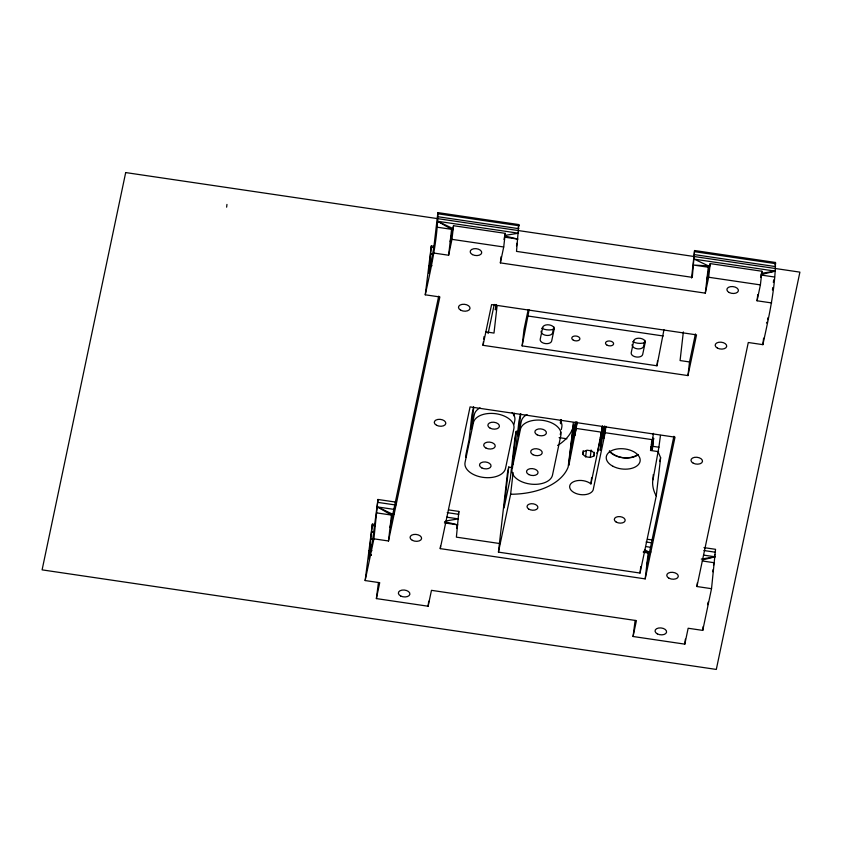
<?xml version="1.0" encoding="UTF-8"?>
<svg xmlns="http://www.w3.org/2000/svg" width="842" height="842" viewBox="0 0 842 842"><rect width="100%" height="100%" fill="white"/><g stroke="black" fill="none" stroke-linecap="round" stroke-linejoin="round"><path stroke-width="1.26" d="M703.986 547.616L715.542 549.321L711.522 588.684L702.744 630.395L688.156 628.248L684.82 644.141L633.068 636.499L636.415 620.607L431.472 590.337L428.125 606.229L376.385 598.588L379.721 582.696L365.144 580.548L373.922 538.827L377.953 499.474L395.929 502.127M500.327 543.627L456.385 537.143L458.848 511.42L448.575 509.905M373.922 538.827L388.499 540.985L439.85 296.952L425.263 294.805C431.104 267.788 437.482 240.359 437.882 212.616L518.788 224.572L516.504 251.39L692.292 277.355L694.576 250.527L775.482 262.472C775.072 290.206 768.704 317.634 762.863 344.652L748.285 342.505L696.934 586.527L711.522 588.684M652.487 446.281L652.339 449.565L653.634 438.24L652.487 446.281L658.897 447.228L652.645 481.635A68.223 40.49 6.5 0 0 655.076 493.654L656.265 495.896L640.025 573.044L498.443 552.131L507.463 473.025L508.715 467.068L512.61 467.647M456.774 528.481L457.059 525.345M713.553 565.34L713.742 563.245M516.535 245.896L516.83 243.285M773.366 282.491L773.661 279.891M394.193 509.41L377.5 506.947L391.604 513.725L388.499 540.985M440.524 546.153L440.25 548.626L645.193 578.886L648.298 551.636L644.772 549.942M501.074 256.694L500.369 262.883L705.312 293.142L708.417 265.893L694.313 259.178L775.208 271.124L761.284 274.555M226.635 207.153L226.951 204.427M365.144 580.548L372.343 524.113L374.911 524.492M376.385 598.588L378.447 582.506M425.263 294.805L431.293 245.938L433.862 246.317M434.04 253.084L448.628 255.242L451.575 229.329L451.733 227.982L437.619 221.278L518.525 233.223L504.726 235.423M448.628 255.242L451.965 239.349L453.522 225.709L505.263 233.35L503.716 246.99L500.369 262.883M428.125 606.229L428.694 601.272M473.762 407.244L471.257 429.209L474.351 414.506A20.471 12.146 6.5 0 1 480.056 407.865M483.024 345.315L491.591 304.593L696.534 334.863L687.967 375.585L483.024 345.315L483.445 341.599M483.729 339.115L484.013 336.642M495.917 304.699L495.338 309.835L496.212 304.478M497.106 305.741L493.991 333.074L485.76 331.853M513.915 415.801L514.209 413.212M663.97 329.696L656.981 365.786L522.145 345.883L524.008 329.517L528.187 309.645M508.715 467.068L504.053 507.989L510.326 478.182L514.988 437.272L516.241 431.315L518.84 431.693M522.145 345.883L529.123 309.782M516.241 431.315L513.904 451.765A25.67 1.158 -81.6 0 0 513.199 462.048M498.443 552.131L510.631 494.212L513.104 472.572M520.756 413.896L518.251 435.861L521.345 421.168A20.471 12.146 6.5 0 1 527.05 414.527M560.772 423.747L561.214 419.874M573.318 422.842L572.381 431.03L573.223 427.052L572.497 428.915A68.223 40.479 6.5 0 1 557.625 445.46M510.631 494.212L513.431 494.212A68.223 40.479 6.5 0 0 568.139 467.1L573.055 427.031M568.697 465.216L573.497 424.6M575.307 422.137L572.602 434.988L571.044 448.628L576.212 421.81M568.866 465.247L577.328 422.126M582.801 454.364L583.369 451.649L587.032 450.207L591.642 450.891L594.494 453.291L593.926 456.006L590.263 457.448L585.653 456.764L582.801 454.364L583.222 450.649M585.653 456.764L586.358 450.565M590.263 457.448L591.105 450.007M593.926 456.006L594.347 452.291M605.893 426.347L605.166 432.714L593.431 488.655A11.935 7.083 6.5 0 1 577.801 494.075A11.935 7.083 6.5 0 1 571.823 482.782A11.935 7.083 6.5 0 1 590.916 483.918L591.642 477.551M600.956 435.24L601.22 432.904M601.62 429.399L601.883 427.062M601.693 430.441L602.114 426.705M590.916 483.918L601.798 432.22L602.525 425.852M603.725 427.073L601.693 436.745L600.136 450.386L604.545 426.01M656.981 365.786L657.56 360.755M658.623 451.67L650.529 450.47L650.971 446.607M651.582 442.039L651.403 445.239L651.971 442.524M650.529 450.47L653.508 433.377M640.025 573.044L640.773 566.561M633.068 636.499L635.142 620.407M652.887 479.698L653.308 474.52M660.465 435.43L658.897 447.228M656.265 495.896L660.612 457.701L657.97 451.459M683.346 331.927L680.083 360.555L689.524 361.944L695.418 333.927M687.967 375.585L689.524 361.944M705.312 293.142L708.659 277.25L710.216 263.609L761.957 271.25L760.4 284.891L757.063 300.783L771.64 302.941M684.82 644.141L685.377 639.183M696.934 586.527L697.355 582.822M702.744 630.395L703.186 626.511M712.848 571.76L713.09 569.613M757.063 300.783L757.768 294.595M762.863 344.652L763.599 338.179M691.556 278.039L694.576 250.527M772.461 289.985L772.767 287.543M431.293 245.938L428.894 273.166L433.777 247.916L437.882 212.616M377.953 499.474L372.49 541.238L368.722 558.877L372.343 524.113M458.458 513.967L458.848 511.42M518.188 228.424L518.788 224.572M601.346 432.714L597.778 450.459A11.935 7.083 6.5 0 1 597.494 451.828M652.15 441.387L652.676 437.966M714.353 556.962L714.753 554.415M775.082 265.041L775.482 262.472M767.557 319.718L767.978 317.718M390.046 527.366L438.703 296.142M450.175 241.622L453.522 225.709M503.979 239.475L505.263 233.35M440.25 548.626L470.068 406.897L675.01 437.166L645.193 578.886M488.118 333.527L494.243 304.436M473.572 406.949L471.878 414.99L469.089 439.535L465.994 454.238A20.471 12.146 6.5 0 0 466.036 457.427M514.03 424.157L514.799 420.484A20.471 12.146 6.5 0 0 512.147 412.612M520.567 413.611L518.883 421.642L516.083 446.197L512.988 460.89A20.471 12.146 6.5 0 0 513.031 464.079M553.847 326.875L552.594 332.843A5.799 3.442 6.5 0 1 546.153 335.369A5.799 3.442 6.5 0 1 541.132 331.148M560.298 423.021L561.025 419.579M560.256 434.493L560.772 432.041M561.288 429.588L561.803 427.136A20.471 12.146 6.5 0 0 560.34 420.779M644.867 340.315L643.614 346.283A5.799 3.442 6.5 0 1 637.173 348.809A5.799 3.442 6.5 0 1 632.153 344.588M659.802 461.553L660.612 457.701M646.74 565.277L673.884 436.293M706.859 279.533L710.216 263.609M760.673 277.376L761.957 271.25M707.585 604.703L708.122 602.177M766.483 323.023L766.904 322.212M638.089 454.491C629.479 460.111 616.46 458.543 609.492 450.996M601.693 436.745L603.24 436.209M702.428 559.983L715.1 556.804L703.544 555.099M445.86 520.956L458.406 518.893L446.849 517.188M701.291 559.067L715.1 556.804M761.421 273.334L775.208 271.124M708.417 265.893L693.692 265.072L708.269 267.23M643.383 551.363L650.887 552.015M433.209 254.147L430.609 253.968L433.177 254.347M373.227 538.859L370.627 538.691L373.195 539.069M374.185 532.249L371.585 532.081L374.153 532.46M432.409 260.336L429.809 260.146L432.378 260.525M372.396 545.142L369.806 544.963L372.375 545.342M371.754 550.657L369.164 550.457L371.732 550.836M431.799 265.693L429.209 265.483L431.778 265.861M371.333 555.036L368.754 554.794L371.322 555.173M438.072 213.805L518.977 225.751M694.766 251.716L775.671 263.662M437.987 216.741L518.893 228.687M694.671 254.652L775.577 266.598M436.998 227.172L451.575 229.329L437.619 221.278M504.537 237.149L517.904 239.117L504.674 235.918M761.231 275.05L774.587 277.029M451.965 239.349L503.716 246.99M708.659 277.25L760.4 284.891M431.546 247.38L434.114 247.769M528.408 316.087L663.254 335.99M576.602 428.494L601.798 432.22M605.166 432.714L652.782 439.745M572.602 434.988L575.118 435.356M559.099 437.64L566.898 438.787M647.477 539.269L652.613 540.027M377.869 502.39L395.845 505.042M447.218 512.631L458.774 514.336M646.119 541.995L652.539 542.943M703.901 550.531L715.458 552.236M645.751 546.563L650.887 547.321M391.604 513.725L394.193 514.115M376.879 512.915L391.456 515.072L377.5 506.947M444.418 522.893L457.774 524.861L444.555 521.661M643.288 552.257L648.14 552.973M702.323 560.972L714.469 562.772M372.606 525.587L375.174 525.966M653.003 433.525L653.108 434.24M600.314 436.998L600.42 437.714M638.352 454.627A17.05 10.125 6.5 0 1 609.303 451.196M597.178 452.47A11.935 7.083 6.5 0 1 596.757 453.091M554.057 329.075A10.23 6.073 6.5 0 1 541.659 328.222M645.077 342.515A10.23 6.073 6.5 0 1 632.668 341.663M575.539 429.546L575.223 433.988L576.812 422.274L575.539 429.546M604.114 433.767L603.788 438.208L605.387 426.494L604.114 433.767M125.69 172.568L42.1 569.866L716.31 669.432L799.9 272.134L125.69 172.568M473.415 422.695L465.058 462.426A20.471 12.146 6.5 0 0 482.782 477.33A20.471 12.146 6.5 0 0 505.516 468.394L513.873 428.662A20.471 12.146 6.5 0 0 496.148 413.759A20.471 12.146 6.5 0 0 473.415 422.695M520.419 429.346L512.052 469.078A20.471 12.146 6.5 0 0 529.776 483.982A20.471 12.146 6.5 0 0 552.51 475.056L560.867 435.325A20.471 12.146 6.5 0 0 543.153 420.421A20.471 12.146 6.5 0 0 520.419 429.346M542.711 327.412L540.206 339.326A5.799 3.442 6.5 0 0 545.227 343.557A5.799 3.442 6.5 0 0 551.668 341.021L554.173 329.106A5.799 3.442 6.5 0 0 549.152 324.875A5.799 3.442 6.5 0 0 542.711 327.412M633.731 340.852L631.216 352.766A5.799 3.442 6.5 0 0 636.236 356.997A5.799 3.442 6.5 0 0 642.678 354.461L645.193 342.547A5.799 3.442 6.5 0 0 640.173 338.316A5.799 3.442 6.5 0 0 633.731 340.852M717.468 348.135A5.799 3.442 6.5 0 0 726.678 346.483A5.799 3.442 6.5 0 0 718.7 342.284A5.799 3.442 6.5 0 0 717.468 348.135M412.359 540.353A5.799 3.442 6.5 0 0 421.568 538.701A5.799 3.442 6.5 0 0 413.59 534.502A5.799 3.442 6.5 0 0 412.359 540.353M693.261 463.195A5.799 3.442 6.5 0 0 702.47 461.542A5.799 3.442 6.5 0 0 694.492 457.353A5.799 3.442 6.5 0 0 693.261 463.195M472.478 254.61A5.799 3.442 6.5 0 0 481.687 252.958A5.799 3.442 6.5 0 0 473.709 248.758A5.799 3.442 6.5 0 0 472.478 254.61M729.172 292.511A5.799 3.442 6.5 0 0 738.381 290.858A5.799 3.442 6.5 0 0 730.403 286.669A5.799 3.442 6.5 0 0 729.172 292.511M657.339 633.879A5.799 3.442 6.5 0 0 666.559 632.226A5.799 3.442 6.5 0 0 658.57 628.027A5.799 3.442 6.5 0 0 657.339 633.879M669.043 578.254A5.799 3.442 6.5 0 0 678.263 576.602A5.799 3.442 6.5 0 0 670.274 572.413A5.799 3.442 6.5 0 0 669.043 578.254M400.655 595.978A5.799 3.442 6.5 0 0 409.865 594.315A5.799 3.442 6.5 0 0 401.887 590.126A5.799 3.442 6.5 0 0 400.655 595.978M460.774 310.235A5.799 3.442 6.5 0 0 469.983 308.572A5.799 3.442 6.5 0 0 462.005 304.383A5.799 3.442 6.5 0 0 460.774 310.235M436.566 425.294A5.799 3.442 6.5 0 0 445.776 423.631A5.799 3.442 6.5 0 0 437.798 419.442A5.799 3.442 6.5 0 0 436.566 425.294M612.965 466.289A17.05 10.125 6.5 0 0 640.057 461.416A17.05 10.125 6.5 0 0 616.586 449.081A17.05 10.125 6.5 0 0 612.965 466.289M616.186 522.061A5.462 3.242 6.5 0 0 625.09 520.872A5.462 3.242 6.5 0 0 617.975 516.651A5.462 3.242 6.5 0 0 616.186 522.061M528.544 508.936A5.462 3.242 6.5 0 0 537.68 508.263A5.462 3.242 6.5 0 0 531.155 503.716A5.462 3.242 6.5 0 0 528.544 508.936M532.986 454.701A5.799 3.442 6.5 0 0 542.195 453.049A5.799 3.442 6.5 0 0 534.207 448.849A5.799 3.442 6.5 0 0 532.986 454.701M537.164 434.84A5.799 3.442 6.5 0 0 546.374 433.177A5.799 3.442 6.5 0 0 538.396 428.988A5.799 3.442 6.5 0 0 537.164 434.84M528.797 474.562A5.799 3.442 6.5 0 0 538.017 472.909A5.799 3.442 6.5 0 0 530.028 468.72A5.799 3.442 6.5 0 0 528.797 474.562M485.981 448.049A5.799 3.442 6.5 0 0 495.201 446.386A5.799 3.442 6.5 0 0 487.213 442.197A5.799 3.442 6.5 0 0 485.981 448.049M490.16 428.178A5.799 3.442 6.5 0 0 499.38 426.526A5.799 3.442 6.5 0 0 491.391 422.326A5.799 3.442 6.5 0 0 490.16 428.178M481.803 467.91A5.799 3.442 6.5 0 0 491.012 466.257A5.799 3.442 6.5 0 0 483.034 462.058A5.799 3.442 6.5 0 0 481.803 467.91M573.381 340.21A4.094 2.431 6.5 0 0 579.885 339.042A4.094 2.431 6.5 0 0 574.255 336.084A4.094 2.431 6.5 0 0 573.381 340.21M607.093 345.188A4.094 2.431 6.5 0 0 613.597 344.02A4.094 2.431 6.5 0 0 607.966 341.063A4.094 2.431 6.5 0 0 607.093 345.188"/></g></svg>
